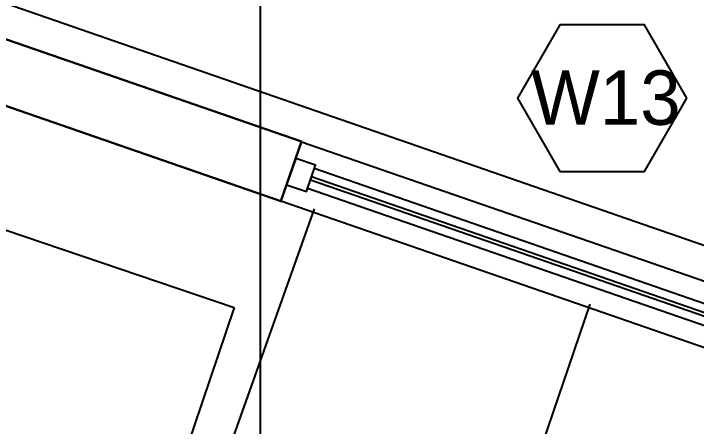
# Model space of a CAD drawing. Header units: millimetres. Extents: x 173236 to 801264, y -94969 to 615039.
# Drawn here: x 648751 to 651241, y 168828 to 170334 of the extents above; entities that cross this region are included whole.
import ezdxf
from ezdxf.enums import TextEntityAlignment as Align

# ---------------------------------------------------------------- set-up
doc = ezdxf.new("R2010")
doc.units = ezdxf.units.MM
doc.header["$MEASUREMENT"] = 0
doc.header["$PDMODE"] = 2
doc.layers.add('00-Def-points', color=7, linetype='Continuous', plot=False)
for name, color, linetype in [('VOX-A-ANNO-DIMS', 160, 'Continuous'), ('VOX-A-ANNO-GRID-LINE', 254, 'Continuous'), ('VOX-A-ANNO-WNTAG', 183, 'Continuous'), ('VOX-A-ELEV-1-NEAR', 130, 'Continuous'), ('VOX-A-FLOOR-LINE', 253, 'Continuous'), ('VOX-A-FURN-LAYOUT', 93, 'Continuous'), ('VOX-A-WINDOW', 2, 'Continuous'), ('VOX-A-WINDOW-SILL', 55, 'Continuous')]:
    doc.layers.add(name, color=color, linetype=linetype)
doc.layers.add('VOX-A-WALL-SECT', color=1, linetype='Continuous', lineweight=30)
doc.styles.add('1.5 mm Rotis Annotative', font='', dxfattribs={"height": 1.5})
doc.styles.add('2 mm Rotis Annotative', font='', dxfattribs={"height": 2})
doc.styles.get('1.5 mm Rotis Annotative').set_extended_font_data('Rotis Sans Serif')
doc.styles.get('2 mm Rotis Annotative').set_extended_font_data('Rotis Sans Serif')
doc.linetypes.add('ZIGZAG', pattern='A,0.0001,-0.2,[131,ltypeshp.shx,S=0.2,R=0,X=-0.2,Y=0],-0.4,[131,ltypeshp.shx,S=0.2,R=180,X=0.2,Y=0],-0.2', length=0.8001)
doc.dimstyles.new('1.5 mm Rotis Annotative', dxfattribs={"dimtxt": 1.5, "dimasz": 1, "dimexe": 1.5, "dimexo": 0, "dimgap": 1, "dimtad": 1, "dimdec": 0, "dimrnd": 5, "dimzin": 0, "dimdsep": 46, "dimtxsty": '1.5 mm Rotis Annotative', "dimblk": 'ARCHTICK', "dimcen": 0.09, "dimdle": 1, "dimadec": 0, "dimazin": 0, "dimtfac": 1, "dimtdec": 0, "dimtofl": 0, "dimtmove": 1, "dimatfit": 3, "dimfxl": 2, "dimfxlon": 1, "dimtolj": 1, "dimtzin": 0, "dimarcsym": 0})

# ---------------------------------------------------------------- blocks, each defined once
blk = doc.blocks.new('dd')
at = {"layer": 'VOX-A-ANNO-GRID-LINE', "transparency": 33554610}
blk.add_line((717601.5, 167519.9), (717601.5, 143590.8), dxfattribs=at)
blk = doc.blocks.new('*U214')
at = {"layer": 'VOX-A-WINDOW'}
for p, q in [((3, 1.5), (92.561, 1.5)), ((3, 0.25), (92.561, 0.25)), ((3, -0.25), (92.561, -0.25)), ((3, -1.5), (92.561, -1.5))]:
    blk.add_line(p, q, dxfattribs=at)
for points in [[(3, 2), (3, -2), (0, -2), (0, 2)], [(95.561, 2), (95.561, -2), (92.561, -2), (92.561, 2)]]:
    blk.add_lwpolyline(points, close=True, dxfattribs=at)
at = {"layer": 'VOX-A-WINDOW-SILL'}
for p, q in [((0, 4.5), (95.561, 4.5)), ((0, -4.5), (95.561, -4.5))]:
    blk.add_line(p, q, dxfattribs=at)
blk = doc.blocks.new('FF PLAN')
at = {"layer": 'VOX-A-FLOOR-LINE'}
blk.add_lwpolyline([(759763.5, 152032.8), (768132.4, 149132.6), (764902.5, 139873.9), (763990.8, 139874.2), (763990.8, 139999), (754809.2, 140000.4)], dxfattribs=at)
at = {"layer": 'VOX-A-WALL-SECT'}
blk.add_lwpolyline([(762564.4, 150930.5), (764615, 150220.2), (764540.5, 150002.7), (762602.6, 150673.8)], dxfattribs=at)
at = {"layer": 'VOX-A-ANNO-DIMS', "xscale": -25.4, "yscale": 25.4, "zscale": 25.4, "rotation": 340.897367028829}
blk.add_blockref('*U214', (766871.5, 149316.3), dxfattribs=at)
blk = doc.blocks.new('VOX-A-WINDOW-TAG')
at = {"layer": 'VOX-A-ANNO-WNTAG'}
blk.add_lwpolyline([(3.114, -0.014), (1.571, 2.658), (-1.515, 2.658), (-3.059, -0.014), (-1.515, -2.687), (1.571, -2.687)], close=True, dxfattribs=at)
at = {"style": '2 mm Rotis Annotative', "flags": 1}
blk.add_attdef('WINDOWDIMENSION', text='', height=1.984, dxfattribs=at).set_placement((0.451, -3.053), align=Align.MIDDLE_CENTER)
at = {"layer": 'VOX-A-ANNO-WNTAG', "style": '2 mm Rotis Annotative'}
blk.add_attdef('W1', text='', height=1.984, dxfattribs=at).set_placement((0.163, 0.003), align=Align.MIDDLE)
blk = doc.blocks.new('DOOR & WINDOW')
at = {"xscale": 100, "yscale": 100, "zscale": 100}
blk.add_blockref('VOX-A-WINDOW-TAG', (765709.8, 150380.4), dxfattribs=at).add_auto_attribs({'W1': 'W13'})
blk = doc.blocks.new('BED3')
at = {"layer": 'VOX-A-FURN-LAYOUT', "lineweight": -3}
for points in [[(4932.245, 1312.428), (4932.245, 1276.436), (4854.251, 1276.436), (4854.251, 1312.428)], [(4891.245, 1312.644), (4901.044, 1296.641), (4870.569, 1276.436)], [(4868.252, 1311.643), (4868.252, 1277.241), (4855.037, 1277.241), (4855.037, 1311.643)]]:
    blk.add_lwpolyline(points, close=True, dxfattribs=at)
blk = doc.blocks.new('bdd')
at = {"xscale": -25.39999999999991, "yscale": 25.39999999999999, "zscale": 25.39999999999999, "rotation": 269.9454748640658}
blk.add_blockref('BED3', (760341.7, -204599.3), dxfattribs=at)
blk = doc.blocks.new('1ST FLOOR FURNITURE')
at = {"layer": 'VOX-A-FLOOR-LINE', "linetype": 'ZIGZAG'}
blk.add_line((649152.3, 161651.8), (651705.9, 169148.8), dxfattribs=at)
blk.add_lwpolyline([(646461.3, 163783.4), (648431.7, 163115.9), (650700.1, 169497.1)], dxfattribs=at)
at = {"layer": 'VOX-A-WALL-SECT', "xscale": -0.9999999999999977, "rotation": 251.233263268141}
blk.add_blockref('bdd', (470164.1, -607987.7), dxfattribs=at)
blk = doc.blocks.new('_ArchTick')
at = {"color": 0, "linetype": 'ByBlock', "const_width": 0.15}
blk.add_lwpolyline([(-0.5, -0.5), (0.5, 0.5)], dxfattribs=at)
blk = doc.blocks.new('*D505')
at = {"layer": 'Defpoints', "color": 0, "transparency": 16777216}
for p in [(649800.6, 174989.1), (647749.7, 170577.1), (649800.6, 169865.3)]:
    blk.add_point(p, dxfattribs=at)
at = {"layer": 'VOX-A-ANNO-DIMS', "color": 0, "lineweight": -2, "transparency": 16777216}
for p, q in [((647749.7, 174789.1), (647749.7, 175139.1)), ((649800.6, 174789.1), (649800.6, 175139.1)), ((647649.7, 174989.1), (649900.6, 174989.1))]:
    blk.add_line(p, q, dxfattribs=at)
at = {"layer": 'VOX-A-ANNO-DIMS', "color": 0, "lineweight": -2, "transparency": 16777216, "xscale": 100, "yscale": 100, "zscale": 100}
for p, rotation in [((647749.7, 174989.1), 180.00000000007), ((649800.6, 174989.1), 7.002309186710079e-11)]:
    blk.add_blockref('_ArchTick', p, dxfattribs=dict(at, rotation=rotation))
at = {"layer": 'VOX-A-ANNO-DIMS', "color": 0, "transparency": 16777216, "insert": (648775.1, 175165.3), "char_height": 150, "attachment_point": 5, "style": '1.5 mm Rotis Annotative'}
blk.add_mtext('\\A1;2050', dxfattribs=at)
blk = doc.blocks.new('*D506')
at = {"layer": 'Defpoints', "color": 0, "transparency": 16777216}
for p in [(652093.9, 174989.1), (649800.6, 169865.3), (652093.9, 169072.6)]:
    blk.add_point(p, dxfattribs=at)
at = {"layer": 'VOX-A-ANNO-DIMS', "color": 0, "lineweight": -2, "transparency": 16777216}
for p, q in [((649800.6, 174789.1), (649800.6, 175139.1)), ((652093.9, 174789.1), (652093.9, 175139.1)), ((649700.6, 174989.1), (652193.9, 174989.1))]:
    blk.add_line(p, q, dxfattribs=at)
at = {"layer": 'VOX-A-ANNO-DIMS', "color": 0, "lineweight": -2, "transparency": 16777216, "xscale": 100, "yscale": 100, "zscale": 100}
for p, rotation in [((649800.6, 174989.1), 180.00000000007), ((652093.9, 174989.1), 7.002309186710079e-11)]:
    blk.add_blockref('_ArchTick', p, dxfattribs=dict(at, rotation=rotation))
at = {"layer": 'VOX-A-ANNO-DIMS', "color": 0, "transparency": 16777216, "insert": (650947.3, 175165.3), "char_height": 150, "attachment_point": 5, "style": '1.5 mm Rotis Annotative'}
blk.add_mtext('\\A1;2295', dxfattribs=at)
blk = doc.blocks.new('DIM')
at = {"layer": 'VOX-A-ANNO-DIMS'}
for base, p1, p2, picture, middle in [((649800.6, 174989.1), (647749.7, 170577.1), (649800.6, 169865.3), '*D505', (648775.1, 175165.3)), ((652093.9, 174989.1), (649800.6, 169865.3), (652093.9, 169072.6), '*D506', (650947.3, 175165.3))]:
    dim = blk.add_linear_dim(base=base, p1=p1, p2=p2, angle=180, dimstyle='1.5 mm Rotis Annotative', dxfattribs=at)
    dim.commit()
    dim.dimension.update_dxf_attribs({"geometry": picture, "text_midpoint": middle})

msp = doc.modelspace()

# ---------------------------------------------------------------- block references
at = {"layer": 'VOX-A-ANNO-GRID-LINE'}
msp.add_blockref('dd', (-67950.9, 11790), dxfattribs=at)

# ---------------------------------------------------------------- next in the draw order: block references
at = {"layer": '00-Def-points'}
msp.add_blockref('FF PLAN', (-114814.7, 19646.7), dxfattribs=at)

# ---------------------------------------------------------------- next in the draw order: block references
msp.add_blockref('DIM', (0, 0))
msp.add_blockref('DOOR & WINDOW', (-114814.7, 19646.7), dxfattribs=at)
at = {"layer": 'VOX-A-ELEV-1-NEAR'}
msp.add_blockref('1ST FLOOR FURNITURE', (-852.1, 125.1), dxfattribs=at)

doc.saveas('drawing.dxf')
